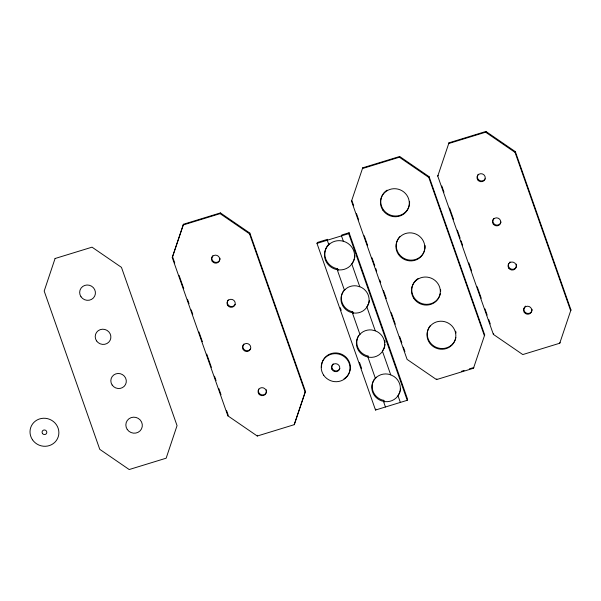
<?xml version="1.0" encoding="UTF-8"?>
<svg xmlns="http://www.w3.org/2000/svg" width="601" height="601" viewBox="0 0 601 601"><rect width="100%" height="100%" fill="white"/><g stroke="black" fill="none" stroke-linecap="round" stroke-linejoin="round"><path stroke-width="0.9" d="M172.262 257.551L183.47 224.248L220.424 212.912L249.851 233.105L305.443 391.379L294.235 424.682L257.273 436.018L227.854 415.824L172.262 257.551L183.47 224.248M351.51 201.125L362.711 167.822L399.673 156.485L429.099 176.679L484.691 334.952L473.483 368.248L436.521 379.592L407.095 359.398L351.51 201.125L351.818 200.388M294.235 424.682L305.443 391.379M437.768 176.101L448.977 142.805L485.939 131.461L515.357 151.662L570.95 309.936L559.749 343.231L522.787 354.567L493.361 334.374L437.768 176.101L438.084 175.364M183.155 224.984L220.116 213.648L220.424 212.912M305.135 392.115L249.543 233.842L249.851 233.105M227.854 415.824L228.162 415.088L226.607 410.663M343.366 241.249L341.481 235.87L341.871 234.953L349.091 232.737L407.621 399.387L407.23 400.304L375.512 410.04L316.982 243.39L317.366 242.466L327.65 239.311L327.267 240.235L328.83 244.682L329.213 243.766M362.711 167.822L362.403 168.558L399.365 157.222L399.673 156.485M257.273 436.018L257.589 435.282M407.23 400.304L348.7 233.661L349.091 232.737M328.679 244.306A15.16 14.559 22.8 0 0 336.072 268.429L337.567 268.655L337.184 269.571L344.456 290.275L344.839 289.359M343.547 290.846A14.154 13.598 22.8 0 0 350.323 311.13L352.704 311.761L352.321 312.678L359.946 334.404M484.691 334.952L484.376 335.689L428.791 177.415L429.099 176.679M448.977 142.805L448.669 143.541L485.631 132.197L485.939 131.461M375.805 377.518L375.415 378.442L367.857 356.926L368.248 356.01L366.189 355.522A14.229 13.665 22.8 0 1 358.797 335.313M375.512 410.04L375.895 409.116M374.506 378.946A14.371 13.8 22.8 0 0 381.988 399.95L383.821 400.341L383.43 401.258L385.444 406.99M570.95 309.936L570.642 310.664L515.049 152.391L515.357 151.662M436.521 379.592L436.829 378.855M473.483 368.248L473.791 367.519L469.396 368.864M493.361 334.374L493.669 333.638M559.749 343.231L560.057 342.495M384.264 347.701L382.454 351.277L390.725 374.844M316.982 243.39L348.7 233.661M461.47 371.298L464.115 370.486M485.631 132.197L515.049 152.391M399.365 157.222L428.791 177.415M220.116 213.648L249.543 233.842M441.81 185.979L443.981 192.17M449.571 208.081L453.605 219.575M457.338 230.191L460.133 238.146M461.065 240.798L462.612 245.216M468.825 262.9L471.62 270.863M477.209 286.775L481.251 298.269M484.977 308.884L487.148 315.074M488.703 319.492L490.251 323.916M352.126 201.267L353.681 205.692M356.476 213.648L358.654 219.838M364.244 235.757L367.654 245.478M372.004 257.859L374.799 265.815M375.73 268.467L376.662 271.126M379.772 279.968L380.703 282.62M383.498 290.576L386.293 298.532M391.259 312.678L395.293 324.172M399.642 336.552L401.821 342.743M403.369 347.168L404.924 351.585M359.789 286.745L351.788 263.959L352.997 262.013A15.16 14.559 22.8 0 0 354.267 259.241M375.257 330.805L366.888 306.968L368.541 303.843A14.154 13.598 22.8 0 0 369.412 300.395M400.356 402.415L398.02 395.758L398.403 394.834A14.371 13.8 22.8 0 0 400.026 391.619M337.567 268.655L338.175 270.382M352.704 311.761L353.313 313.497M383.821 400.341L384.392 401.979M340.286 307.72L341.218 310.364M359.488 362.388L361.652 368.556M172.57 256.815L174.748 263.005M179.09 275.386L183.748 288.645M187.474 299.26L189.03 303.678M191.208 309.868L192.756 314.285M198.969 331.97L202.387 341.699M206.729 354.079L211.387 367.339M214.497 376.181L216.052 380.606M218.847 388.562L221.018 394.752M321.558 367.527A14.514 13.936 22.8 0 1 342.277 354.53A14.514 13.936 22.8 0 1 344.027 378.803M339.843 368.383A4.147 3.982 22.8 0 1 333.63 370.201A4.147 3.982 22.8 0 1 333.262 363.845M532.103 309.32A4.147 3.982 22.8 0 1 526.183 313.031A4.147 3.982 22.8 0 1 525.68 306.097M516.514 266.175A4.147 3.982 22.8 0 1 511.166 269.06A4.147 3.982 22.8 0 1 508.762 263.441M509.355 262.584A4.147 3.982 22.8 0 1 510.166 261.916M516.372 264.102A4.147 3.982 22.8 0 1 516.582 265.131M501.001 221.994A4.147 3.982 22.8 0 1 495.149 224.669A4.147 3.982 22.8 0 1 493.842 218.403M485.15 178.828A4.147 3.982 22.8 0 1 479.17 180.247A4.147 3.982 22.8 0 1 478.336 174.252M354.966 255.5A15.16 14.559 22.8 0 1 354.665 257.784M400.642 388.975A14.371 13.8 22.8 0 1 400.289 390.755M384.85 340.624A14.229 13.665 22.8 0 1 385.068 342.412M385.038 344.215A14.229 13.665 22.8 0 1 384.542 346.852M440.375 293.393A14.514 13.936 22.8 0 1 418.251 301.792A14.514 13.936 22.8 0 1 418.138 278.473M440.601 289.742A14.514 13.936 22.8 0 1 440.608 291.575M409.582 201.41A14.514 13.936 22.8 0 1 388.862 214.414A14.514 13.936 22.8 0 1 387.112 190.141M424.644 250.091A14.514 13.936 22.8 0 1 403.947 258.34A14.514 13.936 22.8 0 1 399.8 236.636M425.087 245.561A14.514 13.936 22.8 0 1 424.854 249.205M455.896 337.574A14.514 13.936 22.8 0 1 435.83 347.138A14.514 13.936 22.8 0 1 430.241 325.697M455.648 331.204A14.514 13.936 22.8 0 1 456.024 333.014M266.528 391.807A4.147 3.982 22.8 0 1 261.172 394.692A4.147 3.982 22.8 0 1 258.776 389.072M266.378 389.741A4.147 3.982 22.8 0 1 266.596 390.77M250.67 348.61A4.147 3.982 22.8 0 1 244.69 350.022A4.147 3.982 22.8 0 1 243.848 344.035M235.149 304.422A4.147 3.982 22.8 0 1 229.169 305.841A4.147 3.982 22.8 0 1 228.327 299.846M220.049 258.25A4.147 3.982 22.8 0 1 214.632 262.179A4.147 3.982 22.8 0 1 212.829 255.703M55.074 258.505L44.181 291.064L99.766 449.338L129.192 469.539L166.154 458.195L177.047 425.636L121.462 267.362L92.036 247.169L55.074 258.505M383.874 348.618L382.191 351.765A14.229 13.665 22.8 0 1 369.412 357.295L365.799 356.438A14.229 13.665 22.8 0 1 358.91 335.493L361.389 332.901A14.229 13.665 22.8 0 1 371.688 329.957L375.302 330.813A14.229 13.665 22.8 0 1 383.874 348.618M368.15 304.76L366.385 307.84A14.154 13.598 22.8 0 1 353.508 312.993L349.94 312.047A14.154 13.598 22.8 0 1 343.674 291.042L346.214 288.533A14.154 13.598 22.8 0 1 356.558 285.888L360.127 286.835A14.154 13.598 22.8 0 1 368.15 304.76M352.607 262.93L350.225 265.905A15.16 14.559 22.8 0 1 339.588 269.939L335.689 269.346A15.16 14.559 22.8 0 1 325.344 249.948A15.16 14.559 22.8 0 1 345.838 242.18A15.16 14.559 22.8 0 1 352.607 262.93M376.557 377.188L374.123 379.87A14.371 13.8 22.8 0 0 381.597 400.867L385.264 401.648A14.371 13.8 22.8 0 0 399.642 392.536A14.371 13.8 22.8 0 0 393.903 376.421L390.537 374.754A14.371 13.8 22.8 0 0 376.557 377.188M331.932 369.322A4.147 3.982 22.8 0 0 339.054 370.036A4.147 3.982 22.8 0 0 335.951 363.703A4.147 3.982 22.8 0 0 331.932 369.322M323.684 375.197A14.514 13.936 22.8 0 0 348.618 374.198A14.514 13.936 22.8 0 0 334.637 353.673A14.514 13.936 22.8 0 0 323.684 375.197M524.26 312.362A4.147 3.982 22.8 0 0 531.389 312.077A4.147 3.982 22.8 0 0 527.393 306.217A4.147 3.982 22.8 0 0 524.26 312.362M508.747 268.181A4.147 3.982 22.8 0 0 515.868 267.896A4.147 3.982 22.8 0 0 511.872 262.028A4.147 3.982 22.8 0 0 508.747 268.181M493.226 223.993A4.147 3.982 22.8 0 0 500.348 223.707A4.147 3.982 22.8 0 0 496.351 217.847A4.147 3.982 22.8 0 0 493.226 223.993M477.72 179.849A4.147 3.982 22.8 0 0 484.842 179.564A4.147 3.982 22.8 0 0 480.853 173.697A4.147 3.982 22.8 0 0 477.72 179.849M413.939 298.562A14.514 13.936 22.8 0 0 438.873 297.563A14.514 13.936 22.8 0 0 424.892 277.038A14.514 13.936 22.8 0 0 413.939 298.562M382.92 210.23A14.514 13.936 22.8 0 0 407.846 209.231A14.514 13.936 22.8 0 0 393.865 188.714A14.514 13.936 22.8 0 0 382.92 210.23M398.418 254.381A14.514 13.936 22.8 0 0 423.352 253.382A14.514 13.936 22.8 0 0 409.371 232.857A14.514 13.936 22.8 0 0 398.418 254.381M429.46 342.75A14.514 13.936 22.8 0 0 454.386 341.751A14.514 13.936 22.8 0 0 440.405 321.227A14.514 13.936 22.8 0 0 429.46 342.75M127.254 429.475A8.294 7.963 22.8 0 0 141.498 428.904A8.294 7.963 22.8 0 0 133.512 417.177A8.294 7.963 22.8 0 0 127.254 429.475M112.147 385.031A7.798 7.49 22.8 0 0 125.534 384.497A7.798 7.49 22.8 0 0 118.029 373.476A7.798 7.49 22.8 0 0 112.147 385.031M81.007 296.774A7.933 7.618 22.8 0 0 94.635 296.225A7.933 7.618 22.8 0 0 86.995 285.009A7.933 7.618 22.8 0 0 81.007 296.774M96.558 340.895A7.881 7.565 22.8 0 0 110.096 340.346A7.881 7.565 22.8 0 0 102.501 329.213A7.881 7.565 22.8 0 0 96.558 340.895M32.484 439.774A14.514 13.936 22.8 0 0 57.418 438.775A14.514 13.936 22.8 0 0 43.43 418.251A14.514 13.936 22.8 0 0 32.484 439.774M42.483 433.501A2.381 2.284 22.8 0 0 46.57 433.336A2.381 2.284 22.8 0 0 44.279 429.97A2.381 2.284 22.8 0 0 42.483 433.501M258.753 393.813A4.147 3.982 22.8 0 0 265.875 393.527A4.147 3.982 22.8 0 0 261.878 387.668A4.147 3.982 22.8 0 0 258.753 393.813M243.232 349.632A4.147 3.982 22.8 0 0 250.362 349.346A4.147 3.982 22.8 0 0 246.365 343.479A4.147 3.982 22.8 0 0 243.232 349.632M227.719 305.443A4.147 3.982 22.8 0 0 234.841 305.158A4.147 3.982 22.8 0 0 230.844 299.298A4.147 3.982 22.8 0 0 227.719 305.443M212.213 261.3A4.147 3.982 22.8 0 0 219.335 261.014A4.147 3.982 22.8 0 0 215.338 255.147A4.147 3.982 22.8 0 0 212.213 261.3"/></g></svg>
